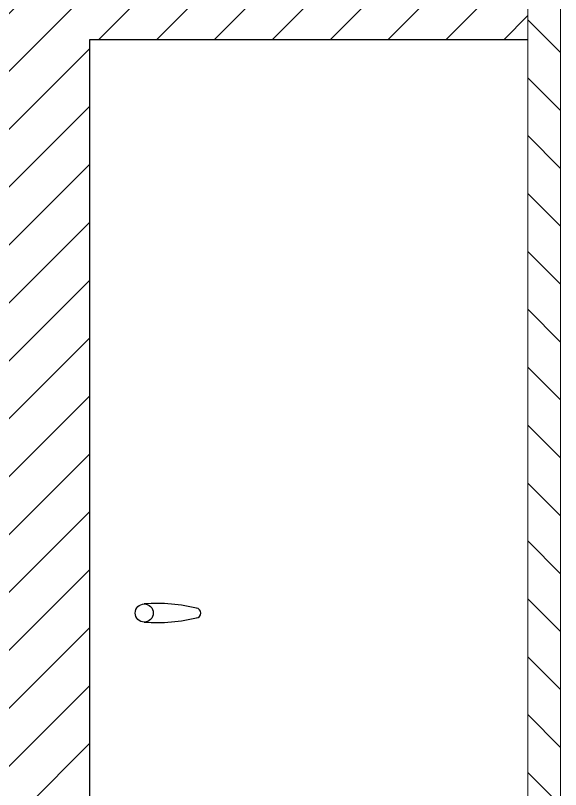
# Model space of a CAD drawing. Header units: millimetres. Extents: x -215875 to -180505, y -18088 to -2215.
# Drawn here: x -187093 to -186261, y -14804 to -13622 of the extents above; entities that cross this region are included whole.
import ezdxf

# ---------------------------------------------------------------- set-up
doc = ezdxf.new("R2010")
doc.units = ezdxf.units.MM
doc.header["$MEASUREMENT"] = 0
doc.linetypes.add('HIDDEN', pattern=[9.525, 6.35, -3.175])
doc.layers.get('0').update_dxf_attribs({"lineweight": 25})
for name, color, linetype, lineweight in [('DIM', 3, 'Continuous', 9), ('H', 2, 'HIDDEN', 15), ('S', 4, 'Continuous', 15)]:
    doc.layers.add(name, color=color, linetype=linetype, lineweight=lineweight)

msp = doc.modelspace()

# ---------------------------------------------------------------- hatches: boundary and pattern name
at = {"layer": 'DIM'}
h = msp.add_hatch(dxfattribs=at)
h.set_pattern_fill('ANSI31', color=256, scale=500, style=0)
h.set_pattern_definition([(45, (14194.715, 30.23), (-44.194174, 44.194174), [])])
h.paths.add_polyline_path([(-188761.054, -12746.291), (-186311.054, -12746.291), (-186311.054, -13659.356), (-186980.27, -13659.356), (-186980.27, -15446.291), (-187111.554, -15446.291), (-187111.554, -15443.291), (-187139.494, -15443.291), (-187142.775, -15440.01), (-187142.775, -15433.291), (-187148.154, -15433.291), (-187148.154, -15428.291), (-187136.054, -15428.291), (-187136.054, -15418.291), (-187111.054, -15418.291), (-187111.054, -14766.291), (-187111.054, -14063.291), (-187111.054, -13738.291), (-187961.054, -13738.291), (-187961.054, -14063.291), (-187961.054, -14766.291), (-187961.054, -15418.291), (-187936.054, -15418.291), (-187936.054, -15428.291), (-187923.954, -15428.291), (-187923.954, -15433.291), (-187929.333, -15433.291), (-187929.333, -15440.01), (-187932.614, -15443.291), (-187960.554, -15443.291), (-187960.554, -15446.291), (-188091.838, -15446.291), (-188091.838, -13659.356), (-188761.054, -13659.356)])
at = {"layer": 'H', "ltscale": 5}
h = msp.add_hatch(dxfattribs=at)
h.set_pattern_fill('ANSI31', color=256, scale=500, angle=90, style=0)
h.set_pattern_definition([(135, (14194.715, 30.23), (-44.194174, -44.194174), [])])
h.paths.add_polyline_path([(-186311.054, -12746.291), (-186261.054, -12746.291), (-186261.054, -15496.291), (-188811.054, -15496.291), (-188811.054, -12746.291), (-188761.054, -12746.291), (-188761.054, -15446.291), (-186311.054, -15446.291)])

# ---------------------------------------------------------------- linework, layer by layer
for p, q in [((-186980.27, -13659.356), (-186980.27, -15446.291)), ((-186311.054, -13659.356), (-186980.27, -13659.356))]:
    msp.add_line(p, q)
msp.add_circle((-186896.646, -14534.458), 13.838)
for centre, radius, start, end in [((-186877.017, -14772.341), 252.485, 75.656554, 94.459065), ((-186817.63, -14534.458), 7.438, 272.871294, 87.128706), ((-186877.017, -14296.575), 252.485, 265.540935, 284.343446)]:
    msp.add_arc(centre, radius, start, end)
at = {"layer": 'S'}
for p, q in [((-186311.054, -15446.291), (-186311.054, -12746.291)), ((-186261.054, -15496.291), (-186261.054, -12746.291))]:
    msp.add_line(p, q, dxfattribs=at)

doc.saveas('drawing.dxf')
